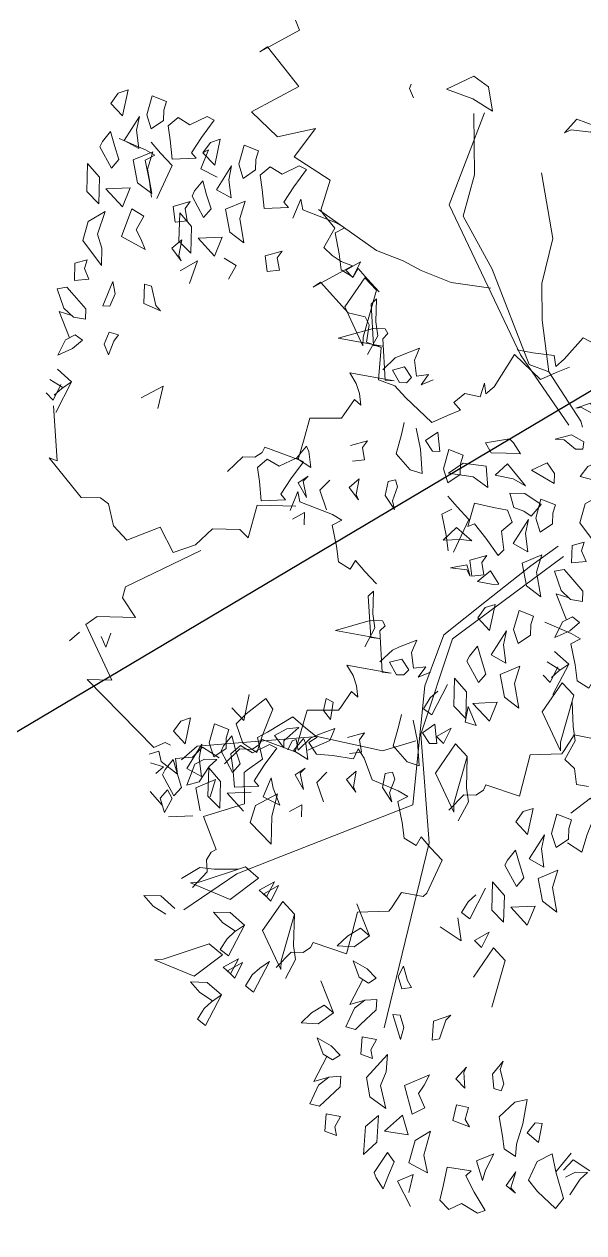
# Model space of a CAD drawing. Extents: x 604418 to 606014, y 1310869 to 1312555.
# Drawn here: x 605722.63 to 605726.18, y 1310991.05 to 1310998.71 of the extents above; entities that cross this region are included whole.
import ezdxf

# ---------------------------------------------------------------- set-up
doc = ezdxf.new("R2010")
doc.units = 0
doc.header["$MEASUREMENT"] = 0
doc.linetypes.add('SUBTERRANEO', pattern=[4.7625, 3.175, -1.5875])
doc.layers.get('0').update_dxf_attribs({"color": 10})
doc.layers.add('0.CARTOGRAFIA', color=8, linetype='Continuous')
doc.layers.add('VPORTS', color=7, linetype='Continuous')
doc.linetypes.add('RAYAXXX', pattern='A,0.8,["XXX",Standard,S=0.08,R=0,X=0,Y=-0.04],-0.22', length=1.02)

# ---------------------------------------------------------------- blocks, each defined once
blk = doc.blocks.new('mmmm')
at = {"color": 57, "lineweight": 5}
for points in [[(579179.1736, 1339730.7528), (579179.1161, 1339730.66), (579179.1736, 1339730.607)], [(579174.4277, 1339730.8855), (579174.5612, 1339731.0327), (579174.5196, 1339731.1176), (579174.515, 1339730.9166), (579174.5655, 1339730.8593), (579174.606, 1339730.8963), (579174.6379, 1339730.825), (579174.6795, 1339730.7401), (579174.6058, 1339730.5875), (579174.7257, 1339730.4867), (579174.7667, 1339730.4426), (579174.7074, 1339730.4322), (579174.696, 1339730.3148), (579174.681, 1339730.2287)], [(579176.1713, 1339730.4215), (579176.2288, 1339730.5672), (579176.2575, 1339730.6202), (579176.2862, 1339730.5672), (579176.4011, 1339730.5938), (579176.4876, 1339730.607), (579176.5258, 1339730.6731), (579176.4778, 1339730.6997), (579176.5353, 1339730.7527), (579176.6025, 1339730.8191), (579176.7466, 1339730.746), (579176.8041, 1339730.7194), (579176.7851, 1339730.6003), (579176.8713, 1339730.5471), (579176.8905, 1339730.5339), (579176.9, 1339730.3615), (579177.0149, 1339730.3352), (579177.1301, 1339730.3086), (579177.0724, 1339730.123), (579177.1014, 1339730.1099), (579177.1301, 1339730.0701), (579177.1301, 1339730.0039), (579177.2163, 1339729.9243)], [(579177.0656, 1339730.6852), (579177.0559, 1339730.6191)], [(579177.378, 1339730.5796), (579177.426, 1339730.6589), (579177.33, 1339730.6855), (579177.1864, 1339730.7385), (579177.129, 1339730.6987), (579177.2151, 1339730.5928)], [(579179.3077, 1339730.6468), (579179.2215, 1339730.6998), (579179.183, 1339730.7396), (579179.183, 1339730.6732), (579179.2118, 1339730.6202)], [(579177.0559, 1339730.6191), (579176.9697, 1339730.6059)], [(579179.0801, 1339730.6469), (579179.1838, 1339730.5652)], [(579176.0338, 1339730.5494), (579176.0135, 1339730.4793)], [(579176.1382, 1339730.5721), (579176.1669, 1339730.6119)], [(579176.1669, 1339730.5191), (579176.1382, 1339730.5721)], [(579176.1669, 1339730.6119), (579176.2148, 1339730.5589)], [(579176.2148, 1339730.5589), (579176.2531, 1339730.4793)], [(579176.3297, 1339730.4793), (579176.3969, 1339730.5589)], [(579176.4352, 1339730.5059), (579176.3969, 1339730.5589)], [(579176.5672, 1339730.4764), (579176.3969, 1339730.5589)], [(579176.5001, 1339730.5263), (579176.5673, 1339730.5925)], [(579176.5673, 1339730.5925), (579176.8261, 1339730.5263)], [(579176.6055, 1339730.5827), (579176.7397, 1339730.5925)], [(579176.8163, 1339730.6059), (579176.7397, 1339730.5925)], [(579176.9218, 1339730.5529), (579176.8163, 1339730.6059)], [(579176.9697, 1339730.6059), (579176.9218, 1339730.5529)], [(579174.7674, 1339730.517), (579174.7993, 1339730.4456), (579174.8408, 1339730.3608), (579174.7074, 1339730.2135), (579174.8871, 1339730.1073), (579174.9281, 1339730.0632), (579174.8688, 1339730.0529), (579174.9442, 1339730.0327), (579174.9292, 1339729.9466), (579174.9797, 1339729.8893), (579175.0202, 1339729.9263), (579175.0521, 1339729.855), (579175.0937, 1339729.7701), (579174.9602, 1339729.6228), (579174.8981, 1339729.5628), (579174.8675, 1339729.4719), (579174.689, 1339729.4816), (579174.6614, 1339729.3996), (579174.5675, 1339729.4112), (579174.5241, 1339729.3896), (579174.5047, 1339729.2956), (579174.3402, 1339729.1387), (579174.3687, 1339729.0986), (579174.2448, 1339729.3123), (579174.2234, 1339729.2486), (579174.1926, 1339729.1983), (579174.1491, 1339729.1523), (579174.0422, 1339729.2083), (579173.9643, 1339729.1435), (579173.9457, 1339729.1295), (579173.7793, 1339729.1754), (579173.7177, 1339729.0749), (579173.6558, 1339728.9742), (579173.4983, 1339729.088), (579173.5491, 1339728.8803), (579173.4156, 1339728.7331), (579173.2699, 1339728.9897), (579173.0568, 1339728.8114), (579173.0853, 1339728.7712), (579172.9614, 1339728.985), (579172.9061, 1339728.9612)], [(579176.1555, 1339730.5399), (579176.0135, 1339730.4793)], [(579176.2531, 1339730.4793), (579176.1669, 1339730.5191)], [(579176.4304, 1339730.5109), (579176.3872, 1339730.4395)], [(579176.5001, 1339730.4602), (579176.4139, 1339730.4997)], [(579176.4736, 1339730.4661), (579176.4352, 1339730.5059)], [(579176.663, 1339730.4204), (579176.5001, 1339730.5263)], [(579176.8738, 1339730.5263), (579176.663, 1339730.4204)], [(579176.8261, 1339730.5263), (579176.8738, 1339730.5263)], [(579176.4619, 1339730.4204), (579176.5001, 1339730.4602)], [(579178.1285, 1339730.0841), (579177.9656, 1339730.19), (579178.0328, 1339730.2562), (579178.2916, 1339730.19)], [(579177.6781, 1339730.0841), (579177.7166, 1339730.0443), (579177.7769, 1339730.0085), (579177.8101, 1339730.0546), (579177.6399, 1339730.1371)], [(579177.2744, 1339729.9771), (579177.169, 1339730.0301), (579177.0923, 1339730.0166), (579176.92, 1339730.0166), (579176.8528, 1339729.9505), (579177.0156, 1339729.8445), (579177.2265, 1339729.9505), (579177.1788, 1339729.9505), (579176.92, 1339730.0166)], [(579175.4944, 1339729.87), (579175.5519, 1339729.9229), (579175.6191, 1339729.9894), (579175.8012, 1339729.9098)], [(579177.8055, 1339729.9898), (579177.9312, 1339730.0108), (579177.8587, 1339729.8945)], [(579175.5652, 1339729.8931), (579175.5939, 1339729.8401)], [(579176.5653, 1339729.8445), (579176.6037, 1339729.8047), (579176.6641, 1339729.7689), (579176.6973, 1339729.815), (579176.527, 1339729.8975)], [(579178.1065, 1339729.0003), (579178.0204, 1339729.0799), (579178.0204, 1339729.146), (579177.9916, 1339729.1858), (579177.9627, 1339729.199), (579178.0204, 1339729.3845), (579177.9052, 1339729.4111), (579177.7903, 1339729.4375), (579177.7808, 1339729.6098), (579177.7616, 1339729.623), (579177.6754, 1339729.6762), (579177.6944, 1339729.7954), (579177.6748, 1339729.8155), (579177.4927, 1339729.8951), (579177.4255, 1339729.8287), (579177.3681, 1339729.7757), (579177.4161, 1339729.7491), (579177.3778, 1339729.6829), (579177.2914, 1339729.6697), (579177.1765, 1339729.6431), (579177.1478, 1339729.6961), (579177.1191, 1339729.6431), (579177.0616, 1339729.4974), (579176.944, 1339729.4502), (579176.8941, 1339729.4165), (579176.9496, 1339729.393), (579176.9343, 1339729.2761), (579176.9295, 1339729.1888), (579176.8674, 1339729.1443), (579176.8363, 1339729.1895), (579176.7891, 1339729.1272), (579176.7295, 1339729.0538), (579176.8163, 1339728.9174), (579176.8484, 1339728.8628), (579176.9651, 1339728.8933), (579177.0264, 1339728.8127), (579177.0414, 1339728.7948), (579177.2139, 1339728.8021), (579177.2512, 1339728.6903), (579177.2889, 1339728.5782), (579177.468, 1339728.6537), (579177.4839, 1339728.6261), (579177.5263, 1339728.6014), (579177.5921, 1339728.6078), (579177.6797, 1339728.5298)], [(579175.5939, 1339729.8401), (579175.7088, 1339729.8667)], [(579175.7088, 1339729.8667), (579175.7952, 1339729.8799)], [(579174.8594, 1339729.7719), (579174.8881, 1339729.7058), (579174.8307, 1339729.7456), (579174.8402, 1339729.6791), (579174.754, 1339729.666), (579174.6871, 1339729.6923), (579174.7253, 1339729.5996), (579174.7445, 1339729.56), (579174.8114, 1339729.4936)], [(579176.4625, 1339729.8009), (579176.4912, 1339729.7347), (579176.4338, 1339729.7745), (579176.4432, 1339729.7081), (579176.3571, 1339729.6949), (579176.2901, 1339729.7213), (579176.3283, 1339729.6285), (579176.3476, 1339729.589), (579176.4145, 1339729.5226)], [(579176.7001, 1339729.6484), (579176.7673, 1339729.635), (579176.8727, 1339729.6086), (579176.9589, 1339729.688), (579176.9781, 1339729.7544), (579176.8439, 1339729.7412), (579176.729, 1339729.7146)], [(579179.2218, 1339729.783), (579179.2603, 1339729.6995)], [(579179.2218, 1339729.783), (579179.3206, 1339729.7633)], [(579179.3978, 1339729.773), (579179.2603, 1339729.6995)], [(579175.097, 1339729.6195), (579175.1642, 1339729.606), (579175.2696, 1339729.5797), (579175.3558, 1339729.659), (579175.375, 1339729.7254), (579175.2409, 1339729.7122), (579175.126, 1339729.6856)], [(579176.8411, 1339729.7322), (579176.9018, 1339729.5508), (579176.8321, 1339729.1894), (579176.905, 1339728.5323), (579176.9819, 1339728.449)], [(579173.2395, 1339729.6061), (579173.2647, 1339729.5976), (579173.3144, 1339729.6212)], [(579174.7305, 1339729.4079), (579174.6251, 1339729.4608), (579174.5484, 1339729.4474), (579174.4232, 1339729.4481), (579174.4529, 1339729.4199), (579174.6793, 1339729.4395), (579174.6822, 1339729.4887), (579174.6453, 1339729.2444), (579174.5862, 1339729.4347), (579174.5862, 1339729.5008), (579174.6115, 1339729.5165), (579174.6412, 1339729.4883), (579174.8677, 1339729.508), (579174.8705, 1339729.5571), (579174.8337, 1339729.3128), (579174.8902, 1339729.3492), (579174.9456, 1339729.3692), (579175.0083, 1339729.3778), (579174.9786, 1339729.3427), (579175.0635, 1339729.2874), (579175.0824, 1339729.2738), (579175.0878, 1339729.1013), (579175.2021, 1339729.0722), (579175.3166, 1339729.0428), (579175.2544, 1339728.8587), (579175.2831, 1339728.8449), (579175.3109, 1339728.8044), (579175.3093, 1339728.7383), (579175.3936, 1339728.6567)], [(579176.3336, 1339729.4368), (579176.2282, 1339729.4898), (579176.1515, 1339729.4763), (579176.0263, 1339729.477), (579176.056, 1339729.4488), (579176.2824, 1339729.4685), (579176.2853, 1339729.5176), (579176.2484, 1339729.2733), (579176.1892, 1339729.4636), (579176.1892, 1339729.5298), (579176.2146, 1339729.5455), (579176.2443, 1339729.5173), (579176.4707, 1339729.5369), (579176.4736, 1339729.5861), (579176.4367, 1339729.3418), (579176.4933, 1339729.3781), (579176.5487, 1339729.3981), (579176.6114, 1339729.4068), (579176.5817, 1339729.3716), (579176.6666, 1339729.3164), (579176.6855, 1339729.3027), (579176.6909, 1339729.1302), (579176.8051, 1339729.1011), (579176.9196, 1339729.0718), (579176.8575, 1339728.8877), (579176.8862, 1339728.8738), (579176.914, 1339728.8334), (579176.9124, 1339728.7672), (579176.9966, 1339728.6856)], [(579178.1586, 1339729.4776), (579178.2978, 1339729.4107), (579178.2726, 1339729.4915), (579178.2658, 1339729.558), (579178.3235, 1339729.5555), (579178.406, 1339729.4724), (579178.4336, 1339729.4445), (579178.4217, 1339729.392), (579178.3182, 1339729.4365), (579178.2726, 1339729.4915)], [(579175.5964, 1339729.0062), (579175.491, 1339729.046), (579175.5484, 1339729.0594), (579175.6132, 1339729.2397), (579175.642, 1339729.2927), (579175.6707, 1339729.2397), (579175.7856, 1339729.2664), (579175.872, 1339729.2795), (579175.9102, 1339729.3457), (579175.8623, 1339729.3723), (579175.9197, 1339729.4253), (579175.9869, 1339729.4917)], [(579177.7445, 1339729.4324), (579177.9183, 1339729.5073), (579177.9819, 1339729.4248), (579177.9777, 1339729.3321), (579177.9227, 1339729.3876), (579177.8777, 1339729.4561), (579177.9183, 1339729.5073)], [(579173.9933, 1339728.9772), (579173.8879, 1339729.017), (579173.9453, 1339729.0305), (579174.0101, 1339729.2108), (579174.0389, 1339729.2638), (579174.0676, 1339729.2108), (579174.1825, 1339729.2374), (579174.2689, 1339729.2506), (579174.3071, 1339729.3167), (579174.2592, 1339729.3434), (579174.3166, 1339729.3963), (579174.3838, 1339729.4627)], [(579175.2409, 1339729.3942), (579175.2024, 1339729.4205)], [(579175.2024, 1339729.4205), (579175.2314, 1339729.3278)], [(579176.8055, 1339729.4495), (579176.8345, 1339729.3567)], [(579176.8439, 1339729.4231), (579176.8055, 1339729.4495)], [(579176.9112, 1339729.4363), (579176.8439, 1339729.4231)], [(579176.9206, 1339729.3701), (579176.9112, 1339729.4363)], [(579175.3081, 1339729.4073), (579175.2409, 1339729.3942)], [(579175.3176, 1339729.3412), (579175.3081, 1339729.4073)], [(579175.4135, 1339729.3807), (579175.4997, 1339729.3675)], [(579175.4612, 1339729.3278), (579175.4135, 1339729.3807)], [(579175.5284, 1339729.3807), (579175.4612, 1339729.3278)], [(579175.4997, 1339729.3675), (579175.5284, 1339729.3807)], [(579177.0643, 1339729.3567), (579177.0166, 1339729.4097)], [(579177.0166, 1339729.4097), (579177.1027, 1339729.3965)], [(579177.1315, 1339729.4097), (579177.0643, 1339729.3567)], [(579177.1027, 1339729.3965), (579177.1315, 1339729.4097)], [(579178.5862, 1339729.2918), (579178.7254, 1339729.2249), (579178.7002, 1339729.3057), (579178.6934, 1339729.3722), (579178.7511, 1339729.3696), (579178.8337, 1339729.2866), (579178.8612, 1339729.2587), (579178.8493, 1339729.2062), (579178.7458, 1339729.2506), (579178.7002, 1339729.3057)], [(579178.1721, 1339729.2466), (579178.3459, 1339729.3214), (579178.4095, 1339729.2389), (579178.4054, 1339729.1463), (579178.3503, 1339729.2017), (579178.3053, 1339729.2702), (579178.3459, 1339729.3214)], [(579176.911, 1339729.0305), (579176.8607, 1339729.0527), (579176.8528, 1339729.0743), (579176.9102, 1339729.0875), (579176.8433, 1339729.1539), (579176.824, 1339729.1934), (579176.7858, 1339729.2862), (579176.8528, 1339729.2598), (579176.9102, 1339729.1404)], [(579177.0276, 1339729.2482), (579177.0851, 1339729.1953)], [(579177.0851, 1339729.1953), (579177.1905, 1339729.235)], [(579175.4245, 1339729.2193), (579175.482, 1339729.1663)], [(579175.482, 1339729.1663), (579175.5874, 1339729.2061)], [(579175.2712, 1339729.0999), (579175.2424, 1339729.0867)], [(579175.3576, 1339729.1133), (579175.2712, 1339729.0999)], [(579175.3096, 1339729.0337), (579175.3576, 1339729.1133)], [(579175.4053, 1339729.0999), (579175.4438, 1339729.0469)], [(579175.434, 1339729.0735), (579175.4053, 1339729.0999)], [(579175.5231, 1339729.0938), (579175.434, 1339729.0735)], [(579175.5231, 1339729.0938), (579175.4438, 1339729.0469)], [(579176.8742, 1339729.1288), (579176.8455, 1339729.1157)], [(579176.8455, 1339729.1157), (579176.9127, 1339729.0627)], [(579176.9607, 1339729.1423), (579176.8742, 1339729.1288)], [(579176.9127, 1339729.0627), (579176.9607, 1339729.1423)], [(579177.0371, 1339729.1025), (579177.0084, 1339729.1288)], [(579177.0084, 1339729.1288), (579177.0469, 1339729.0759)], [(579177.1262, 1339729.1228), (579177.0371, 1339729.1025)], [(579177.1262, 1339729.1228), (579177.0469, 1339729.0759)], [(579177.2097, 1339729.1157), (579177.2479, 1339729.0495)], [(579177.2769, 1339729.1157), (579177.2097, 1339729.1157)], [(579178.1647, 1339729.053), (579178.0593, 1339729.106), (579177.9826, 1339729.0926), (579177.8103, 1339729.0926), (579178.069, 1339729.0264), (579178.1167, 1339729.0264), (579177.9059, 1339728.9205), (579177.7431, 1339729.0264), (579177.8103, 1339729.0926)], [(579175.0587, 1339727.6917), (579175.3612, 1339727.722), (579175.346, 1339727.6766), (579175.5577, 1339727.858), (579175.5577, 1339727.9638), (579175.588, 1339728.0092), (579175.709, 1339728.0394), (579175.7846, 1339728.115), (579175.709, 1339728.2963), (579175.8451, 1339728.3719), (579175.7997, 1339728.4928), (579175.709, 1339728.5835), (579175.709, 1339728.7347), (579175.7543, 1339728.78), (579175.5729, 1339728.8254), (579175.5729, 1339729.037)], [(579175.2424, 1339729.0867), (579175.3096, 1339729.0337)], [(579175.6066, 1339729.0867), (579175.6448, 1339729.0206)], [(579175.6738, 1339729.0867), (579175.6066, 1339729.0867)], [(579176.903, 1339728.9699), (579176.884, 1339728.9301)], [(579176.9989, 1339728.9035), (579176.903, 1339728.9699)], [(579177.1235, 1339728.9568), (579177.0661, 1339728.9433)], [(579177.2152, 1339728.9947), (579177.1235, 1339728.9568)], [(579177.2152, 1339728.9947), (579177.1715, 1339728.9035)], [(579176.884, 1339728.9301), (579176.9317, 1339728.8374)], [(579177.0851, 1339728.8505), (579176.9989, 1339728.9035)], [(579177.0661, 1339728.9433), (579177.1715, 1339728.9035)], [(579176.9317, 1339728.8374), (579176.8935, 1339728.7712)], [(579177.1138, 1339728.8772), (579177.0851, 1339728.8505)], [(579177.1235, 1339728.7446), (579177.1138, 1339728.8772)], [(579177.1486, 1339728.8371), (579177.1581, 1339728.7045), (579177.254, 1339728.7973)], [(579176.6885, 1339728.718), (579176.7557, 1339728.7841), (579176.6121, 1339728.8108)], [(579176.8935, 1339728.7712), (579176.9414, 1339728.718)], [(579177.5725, 1339728.7786), (579177.5758, 1339728.6442), (579177.5699, 1339728.5665), (579177.6328, 1339728.4668)], [(579177.9131, 1339728.7715), (579177.8698, 1339728.7001), (579177.8124, 1339728.6471), (579177.8124, 1339728.7398), (579177.8796, 1339728.8194)], [(579176.8073, 1339728.7048), (579176.7786, 1339728.6252)], [(579176.8553, 1339728.6916), (579176.8073, 1339728.7048)], [(579176.9127, 1339728.6916), (579176.8553, 1339728.6916)], [(579176.9607, 1339728.6252), (579176.9127, 1339728.6916)], [(579176.9414, 1339728.718), (579177.0181, 1339728.7314)], [(579177.0181, 1339728.7314), (579177.1235, 1339728.7446)], [(579178.299, 1339728.6564), (579178.2558, 1339728.585), (579178.1984, 1339728.532), (579178.1984, 1339728.6248), (579178.2656, 1339728.7043)], [(579174.3383, 1339728.6328), (579174.2616, 1339728.6726), (579174.2231, 1339728.6062)], [(579176.7786, 1339728.6252), (579176.884, 1339728.5989)], [(579176.884, 1339728.5989), (579176.9607, 1339728.6252)], [(579176.9658, 1339728.6553), (579176.9083, 1339728.5625)], [(579176.9753, 1339728.6421), (579176.9753, 1339728.5757)], [(579177.0137, 1339728.6023), (579176.9753, 1339728.6421)], [(579177.0851, 1339728.6387), (579177.133, 1339728.5325)], [(579177.181, 1339728.612), (579177.0851, 1339728.6387)], [(579173.7802, 1339728.555), (579173.7365, 1339728.4639), (579173.6311, 1339728.5037), (579173.6481, 1339728.4739), (579173.5906, 1339728.5134), (579173.5716, 1339728.5666), (579173.7153, 1339728.54), (579173.6481, 1339728.4739)], [(579176.9702, 1339728.5459), (579176.8935, 1339728.5591)], [(579176.8935, 1339728.5591), (579177.0276, 1339728.4795)], [(579176.9083, 1339728.5625), (579176.9658, 1339728.5095)], [(579177.0698, 1339728.5612), (579176.9702, 1339728.5459)], [(579176.9753, 1339728.5757), (579177.004, 1339728.5227)], [(579177.0999, 1339728.5493), (579177.0137, 1339728.6023)], [(579177.0698, 1339728.5612), (579177.0276, 1339728.4795)], [(579177.133, 1339728.5325), (579177.2577, 1339728.5591)], [(579175.8299, 1339728.5231), (579176.0416, 1339728.115), (579176.1021, 1339728.0998), (579176.208, 1339728.1754), (579176.208, 1339727.9638), (579176.2533, 1339727.9033), (579176.5558, 1339728.0545), (579176.5558, 1339727.9185), (579176.9187, 1339728.2963), (579176.8884, 1339728.3568), (579176.9036, 1339728.387)], [(579176.8935, 1339728.4663), (579176.7498, 1339728.4929)], [(579176.7498, 1339728.4929), (579176.7688, 1339728.4397)], [(579176.9658, 1339728.5095), (579176.9753, 1339728.4168)], [(579177.004, 1339728.5227), (579177.1192, 1339728.4829)], [(579177.1192, 1339728.4829), (579177.0999, 1339728.5493)], [(579177.2864, 1339728.5193), (579177.2959, 1339728.3867)], [(579174.367, 1339728.4206), (579174.2423, 1339728.4604), (579174.2998, 1339728.3677)], [(579176.7688, 1339728.4397), (579176.8263, 1339728.4002)], [(579176.8263, 1339728.4002), (579176.8935, 1339728.4663)], [(579176.9753, 1339728.4168), (579177.0614, 1339728.4299)], [(579176.981, 1339728.4033), (579177.0563, 1339728.4265)], [(579177.0614, 1339728.4299), (579176.9945, 1339728.3372)], [(579177.133, 1339728.4531), (579177.0563, 1339728.4265)], [(579177.181, 1339728.4133), (579177.133, 1339728.4531)], [(579177.8316, 1339728.3877), (579177.7884, 1339728.3163), (579177.7309, 1339728.2634), (579177.7309, 1339728.3561), (579177.7981, 1339728.4357)], [(579176.981, 1339728.4033), (579177.0371, 1339728.3604)], [(579177.0371, 1339728.3604), (579177.0661, 1339728.3469)], [(579177.0661, 1339728.3469), (579177.181, 1339728.4133)], [(579177.1479, 1339728.377), (579177.1958, 1339728.4036)], [(579177.1958, 1339728.3372), (579177.1479, 1339728.377)], [(579177.1958, 1339728.4036), (579177.2725, 1339728.3638)], [(579177.2725, 1339728.3638), (579177.1958, 1339728.3372)], [(579173.5988, 1339728.1875), (579173.6563, 1339728.2405), (579173.7235, 1339728.3069), (579173.9056, 1339728.2273)], [(579174.9343, 1339728.2918), (579175.0015, 1339728.1724)], [(579175.0589, 1339728.2652), (579174.9343, 1339728.2918)], [(579176.9945, 1339728.3372), (579176.937, 1339728.324)], [(579176.937, 1339728.324), (579176.956, 1339728.271)], [(579177.0027, 1339728.2792), (579177.0232, 1339728.3506)], [(579177.0614, 1339728.3108), (579177.0232, 1339728.3506)], [(579177.2329, 1339728.3493), (579177.1599, 1339728.2818)], [(579173.5834, 1339728.0119), (579173.6409, 1339728.1576), (579173.6696, 1339728.2106)], [(579173.6696, 1339728.2106), (579173.6983, 1339728.1576)], [(579173.6983, 1339728.1576), (579173.8132, 1339728.1842)], [(579173.8132, 1339728.1842), (579173.8997, 1339728.1974)], [(579174.6591, 1339728.038), (579174.6467, 1339727.9869)], [(579174.6591, 1339728.038), (579174.6947, 1339728.0135)], [(579176.3745, 1339728.0158), (579176.2978, 1339728.0424)], [(579174.6467, 1339727.9869), (579174.7139, 1339727.9605)], [(579174.7714, 1339727.9869), (579174.6947, 1339728.0135)], [(579174.7139, 1339727.9605), (579174.7714, 1339727.9869)], [(579176.317, 1339727.9895), (579176.3745, 1339728.0158)], [(579174.666, 1339727.8013), (579174.6947, 1339727.8411)], [(579174.6947, 1339727.8411), (579174.7427, 1339727.7882)], [(579176.2978, 1339727.8701), (579176.3457, 1339727.8171)], [(579174.5616, 1339727.7787), (579174.5413, 1339727.7086)], [(579174.6834, 1339727.7692), (579174.5413, 1339727.7086)], [(579174.6947, 1339727.7484), (579174.666, 1339727.8013)], [(579174.7427, 1339727.7882), (579174.7809, 1339727.7086)], [(579174.8576, 1339727.7086), (579174.9248, 1339727.7882)], [(579174.963, 1339727.7352), (579174.9248, 1339727.7882)], [(579175.095, 1339727.7057), (579174.9248, 1339727.7882)], [(579174.7809, 1339727.7086), (579174.6947, 1339727.7484)], [(579174.9582, 1339727.7402), (579174.915, 1339727.6688)], [(579175.0279, 1339727.6894), (579174.9417, 1339727.729)], [(579175.0015, 1339727.6954), (579174.963, 1339727.7352)], [(579174.9897, 1339727.6496), (579175.0279, 1339727.6894)]]:
    blk.add_lwpolyline(points, dxfattribs=at)
for points in [[(579175.355, 1339730.8909), (579175.3209, 1339730.8315), (579175.2623, 1339730.7399), (579175.3101, 1339730.633), (579175.3669, 1339730.5936), (579175.3971, 1339730.725), (579175.4085, 1339730.8423), (579175.4299, 1339730.906)], [(579175.4577, 1339730.7178), (579175.5152, 1339730.6251), (579175.6206, 1339730.5987), (579175.7547, 1339730.7046), (579175.659, 1339730.7046), (579175.5824, 1339730.678)], [(579173.4404, 1339730.6203), (579173.4069, 1339730.5204), (579173.4826, 1339730.4546), (579173.4668, 1339730.4902), (579173.4751, 1339730.5986)], [(579174.9879, 1339730.5894), (579174.9913, 1339730.558), (579174.9625, 1339730.6386), (579175.0279, 1339730.6669)], [(579175.774, 1339730.6119), (579175.726, 1339730.6251), (579175.7452, 1339730.5589), (579175.8412, 1339730.5589), (579175.8314, 1339730.6385)], [(579175.8889, 1339730.4661), (579175.9943, 1339730.5059), (579176.0422, 1339730.5589), (579176.052, 1339730.6251), (579175.9943, 1339730.6251), (579175.9081, 1339730.5457), (579175.8794, 1339730.5191)], [(579175.2165, 1339730.6035), (579175.2168, 1339730.5631), (579175.1672, 1339730.4989), (579175.1646, 1339730.4492), (579175.1388, 1339730.5387), (579175.1758, 1339730.6072)], [(579177.2516, 1339730.597), (579177.2229, 1339730.5174), (579177.3283, 1339730.491), (579177.405, 1339730.5174), (579177.357, 1339730.5838), (579177.2996, 1339730.5838)], [(579179.0868, 1339730.5429), (579179.1838, 1339730.5652), (579179.3296, 1339730.6118), (579179.3853, 1339730.5695), (579179.2945, 1339730.4675), (579179.2347, 1339730.4171), (579179.1312, 1339730.4615)], [(579177.7595, 1339730.5308), (579177.6253, 1339730.5042), (579177.5294, 1339730.5308), (579177.5774, 1339730.4246), (579177.702, 1339730.4512)], [(579178.9211, 1339730.4841), (579179.0259, 1339730.4662), (579178.975, 1339730.402), (579178.9194, 1339730.4443)], [(579175.2972, 1339730.4091), (579175.3385, 1339730.3244), (579175.4095, 1339730.452), (579175.353, 1339730.451)], [(579175.5247, 1339730.461), (579175.496, 1339730.3814), (579175.6014, 1339730.3551), (579175.6781, 1339730.3814), (579175.6301, 1339730.4478), (579175.5726, 1339730.4478)], [(579177.4719, 1339730.3716), (579177.5141, 1339730.4533), (579177.4145, 1339730.438), (579177.3378, 1339730.4512)], [(579175.4677, 1339730.2101), (579175.546, 1339730.2344), (579175.5643, 1339730.2888), (579175.592, 1339730.3301), (579175.5257, 1339730.3827), (579175.4672, 1339730.2911)], [(579175.9751, 1339730.3153), (579176.0325, 1339730.3948), (579175.8984, 1339730.3682), (579175.8024, 1339730.3948), (579175.8504, 1339730.2886)], [(579176.2922, 1339730.2778), (579176.2442, 1339730.3442), (579176.1867, 1339730.3442), (579176.1388, 1339730.3574), (579176.1101, 1339730.2778), (579176.2155, 1339730.2514)], [(579177.2132, 1339730.3318), (579177.2706, 1339730.2923), (579177.3378, 1339730.3585), (579177.1942, 1339730.3851)], [(579177.7307, 1339730.4114), (579177.7402, 1339730.2789), (579177.8362, 1339730.3716)], [(579179.0395, 1339730.3461), (579179.1066, 1339730.3431), (579179.0655, 1339730.2788), (579178.9978, 1339730.2683), (579178.8913, 1339730.2467), (579178.8088, 1339730.3297), (579178.7925, 1339730.3969), (579178.9259, 1339730.3778)], [(579175.3895, 1339730.2263), (579175.4264, 1339730.2948), (579175.3083, 1339730.193), (579175.3723, 1339730.127)], [(579175.7872, 1339730.3174), (579175.6875, 1339730.3021), (579175.6109, 1339730.3153), (579175.745, 1339730.2357)], [(579176.4645, 1339730.185), (579176.5892, 1339730.2117), (579176.6466, 1339730.2912), (579176.5125, 1339730.2646), (579176.4165, 1339730.2912)], [(579177.6253, 1339730.3055), (579177.5104, 1339730.2391), (579177.4814, 1339730.2525), (579177.4253, 1339730.2955), (579177.5007, 1339730.3187), (579177.5774, 1339730.3453)], [(579179.2785, 1339730.3223), (579179.3084, 1339730.3474), (579179.2676, 1339730.2961), (579179.1904, 1339730.3465)], [(579175.2509, 1339730.2615), (579175.1923, 1339730.222), (579175.1704, 1339730.1988), (579175.1967, 1339730.0687), (579175.2497, 1339730.1015), (579175.2489, 1339730.1827)], [(579175.8129, 1339730.155), (579175.7812, 1339730.1856), (579175.6781, 1339730.17), (579175.6275, 1339730.2272), (579175.5618, 1339730.1987), (579175.5501, 1339730.1218), (579175.529, 1339730.0176), (579175.6578, 1339729.9847), (579175.6417, 1339730.0204), (579175.7194, 1339730.0852)], [(579177.7587, 1339730.174), (579177.8235, 1339730.2414), (579177.6772, 1339730.2414), (579177.6042, 1339730.174)], [(579178.6322, 1339730.2447), (579178.5849, 1339730.2603), (579178.6591, 1339730.204), (579178.7363, 1339730.2137), (579178.7476, 1339730.2531), (579178.71, 1339730.2679)], [(579179.1354, 1339730.1295), (579179.0957, 1339730.2225), (579179.1857, 1339730.1806), (579179.2425, 1339730.1646)], [(579175.9579, 1339730.0454), (579175.9727, 1339730.1316), (579175.9693, 1339730.163), (579175.8977, 1339730.1162)], [(579176.3016, 1339730.1985), (579176.225, 1339730.2117), (579176.3591, 1339730.1321), (579176.4013, 1339730.2138)], [(579176.6179, 1339730.1719), (579176.6274, 1339730.0393), (579176.7233, 1339730.1321)], [(579177.8794, 1339730.1634), (579177.9274, 1339730.0841), (579177.9656, 1339730.1239)], [(579179.281, 1339729.9508), (579179.1762, 1339729.9686), (579179.1919, 1339730.1006), (579179.2194, 1339730.0727), (579179.3078, 1339730.1218), (579179.4066, 1339730.1839), (579179.4238, 1339730.1433), (579179.372, 1339730.0528), (579179.4073, 1339729.985), (579179.357, 1339729.9339)], [(579175.3104, 1339729.9496), (579175.3676, 1339729.8698), (579175.3851, 1339730.0054), (579175.4409, 1339730.0879), (579175.3249, 1339730.0762)], [(579175.8139, 1339730.0934), (579175.8429, 1339730.0006), (579175.9291, 1339730.014), (579175.9196, 1339730.0802), (579175.8524, 1339730.067)], [(579176.1003, 1339730.0923), (579176.1578, 1339730.0527), (579176.225, 1339730.1189), (579176.0813, 1339730.1455)], [(579176.3686, 1339730.0129), (579176.3976, 1339729.9995), (579176.5125, 1339730.0659), (579176.4645, 1339730.1057), (579176.3878, 1339730.0791), (579176.3124, 1339730.0559)], [(579178.8452, 1339730.0762), (579178.9118, 1339730.06), (579178.9514, 1339730.0847), (579178.9183, 1339729.9933), (579178.8328, 1339730.0105)], [(579173.1866, 1339729.9475), (579173.2628, 1339729.8003), (579173.3116, 1339729.9457), (579173.3766, 1339730.0554), (579173.242, 1339730.0297)], [(579176.7487, 1339730.061), (579176.6446, 1339730.013), (579176.7308, 1339729.9996)], [(579178.6239, 1339730.0594), (579178.6887, 1339730.0035), (579178.7387, 1339730.0543), (579178.6521, 1339730.045)], [(579175.7369, 1339729.8511), (579175.7301, 1339729.9501), (579175.7357, 1339730.0088), (579175.6644, 1339729.9216)], [(579175.8958, 1339729.9856), (579175.8867, 1339729.8947), (579175.8675, 1339729.9848), (579175.9299, 1339730.0044)], [(579176.4914, 1339729.9344), (579176.6458, 1339729.9344), (579176.7106, 1339730.0019), (579176.5644, 1339730.0019)], [(579178.3417, 1339729.9659), (579178.3693, 1339729.9383), (579178.4734, 1339729.907), (579178.4811, 1339729.8669), (579178.3758, 1339729.8715)], [(579175.2391, 1339729.868), (579175.3446, 1339729.8417), (579175.4212, 1339729.868), (579175.3733, 1339729.9345), (579175.3158, 1339729.9345), (579175.2679, 1339729.9476)], [(579176.8528, 1339729.8843), (579176.7666, 1339729.9239), (579176.8146, 1339729.8445)], [(579175.2504, 1339729.8182), (579175.1449, 1339729.805), (579175.1929, 1339729.7386), (579175.2504, 1339729.7784)], [(579176.8534, 1339729.8471), (579176.748, 1339729.834), (579176.796, 1339729.7676), (579176.8534, 1339729.8074)], [(579178.7337, 1339729.7229), (579178.6725, 1339729.8583), (579178.7287, 1339729.8295), (579178.7755, 1339729.8007), (579178.8538, 1339729.8371), (579178.8893, 1339729.769)], [(579178.9801, 1339729.8713), (579179.113, 1339729.8387), (579179.21, 1339729.8611), (579179.1573, 1339729.7571), (579179.034, 1339729.7892)], [(579179.0035, 1339729.7508), (579178.9882, 1339729.6188), (579178.8965, 1339729.7157)], [(579178.1947, 1339729.7451), (579178.2048, 1339729.6934), (579178.1365, 1339729.6701), (579178.0803, 1339729.699), (579178.1581, 1339729.7222)], [(579178.3466, 1339729.6473), (579178.3483, 1339729.687), (579178.4166, 1339729.7107), (579178.4829, 1339729.6943)], [(579174.8499, 1339729.6528), (579174.7925, 1339729.613), (579174.8114, 1339729.5466), (579174.8786, 1339729.5864), (579174.8786, 1339729.6262)], [(579176.453, 1339729.6818), (579176.3955, 1339729.642), (579176.4145, 1339729.5755), (579176.4817, 1339729.6153), (579176.4817, 1339729.6551)], [(579177.0548, 1339729.6218), (579177.1315, 1339729.5952), (579177.1794, 1339729.6086), (579177.1027, 1339729.5557), (579177.0261, 1339729.5689), (579177.0166, 1339729.6086)], [(579178.8636, 1339729.6243), (579178.8021, 1339729.5342), (579178.6956, 1339729.5125), (579178.5663, 1339729.6243), (579178.6619, 1339729.6201), (579178.7373, 1339729.5901)], [(579179.1041, 1339729.6402), (579179.216, 1339729.5688), (579179.2455, 1339729.5809), (579179.3035, 1339729.6213), (579179.2292, 1339729.6479), (579179.1538, 1339729.6779)], [(579175.4517, 1339729.5929), (579175.5284, 1339729.5663), (579175.5763, 1339729.5797), (579175.4997, 1339729.5267), (579175.423, 1339729.5399), (579175.4135, 1339729.5797)], [(579178.5915, 1339729.5435), (579178.5693, 1339729.4783), (579178.4735, 1339729.4826), (579178.4868, 1339729.5617), (579178.543, 1339729.5325)], [(579178.9033, 1339729.5851), (579179.0494, 1339729.5786), (579179.1193, 1339729.5079), (579178.9651, 1339729.5148)], [(579178.1774, 1339729.5089), (579178.1505, 1339729.55), (579178.1002, 1339729.4992), (579178.0585, 1339729.4214), (579178.1463, 1339729.4573)], [(579174.6348, 1339729.3812), (579174.6825, 1339729.3812), (579174.4717, 1339729.2753), (579174.3088, 1339729.3812), (579174.3761, 1339729.4474)], [(579178.605, 1339729.3231), (579178.5781, 1339729.3641), (579178.5278, 1339729.3133), (579178.4861, 1339729.2355), (579178.5739, 1339729.2715)], [(579179.0191, 1339729.3577), (579178.997, 1339729.2925), (579178.9011, 1339729.2967), (579178.9144, 1339729.3758), (579178.9706, 1339729.3467)], [(579176.6899, 1339729.22), (579176.7379, 1339729.2598), (579176.6419, 1339729.273), (579176.6227, 1339729.2332)], [(579176.8335, 1339728.9549), (579176.9007, 1339729.0079), (579176.8625, 1339729.0079), (579176.7858, 1339729.0875), (579176.7953, 1339729.0213)], [(579173.7535, 1339728.9111), (579173.7153, 1339728.8449), (579173.7632, 1339728.7917), (579173.8399, 1339728.8051), (579173.9453, 1339728.8183), (579173.9356, 1339728.9509), (579173.9069, 1339728.9243), (579173.8207, 1339728.9772), (579173.7248, 1339729.0436), (579173.7058, 1339729.0039)], [(579175.3566, 1339728.94), (579175.3184, 1339728.8739), (579175.3663, 1339728.8207), (579175.443, 1339728.8341), (579175.5484, 1339728.8473), (579175.5387, 1339728.9798), (579175.5099, 1339728.9532), (579175.4238, 1339729.0062), (579175.3278, 1339729.0726), (579175.3089, 1339729.0328)], [(579177.2201, 1339728.8614), (579177.3157, 1339728.8351), (579177.4309, 1339728.9542), (579177.2775, 1339728.9542), (579177.1529, 1339728.9808)], [(579177.6842, 1339728.8954), (579177.6365, 1339728.9774), (579177.7201, 1339728.9373)], [(579177.7431, 1339728.9603), (579177.6569, 1339728.9998), (579177.7048, 1339728.9205)], [(579178.2111, 1339728.8342), (579178.2443, 1339728.8804), (579178.074, 1339728.9628), (579178.1123, 1339728.9099), (579178.1507, 1339728.8701)], [(579174.2808, 1339728.9111), (579174.2136, 1339728.8979), (579174.1751, 1339728.9243), (579174.2041, 1339728.8315), (579174.2903, 1339728.8449)], [(579176.7186, 1339728.796), (579176.7761, 1339728.743), (579176.8815, 1339728.7828), (579176.9295, 1339728.8621), (579176.8335, 1339728.8888), (579176.6899, 1339728.9417), (579176.6325, 1339728.9019)], [(579177.6547, 1339728.5171), (579177.7396, 1339728.7372), (579177.6184, 1339728.889), (579177.5591, 1339728.8157), (579177.65, 1339728.5645)], [(579173.6291, 1339728.7785), (579173.6004, 1339728.6989), (579173.7058, 1339728.6726), (579173.7825, 1339728.6989), (579173.7345, 1339728.7654), (579173.6771, 1339728.7654)], [(579176.8993, 1339728.6782), (579176.9283, 1339728.6648), (579177.0432, 1339728.7312), (579176.9953, 1339728.771), (579176.9186, 1339728.7443), (579176.8432, 1339728.7211)], [(579178.0166, 1339728.6908), (579178.0498, 1339728.7369), (579177.8796, 1339728.8194), (579177.9178, 1339728.7665), (579177.9563, 1339728.7267)], [(579178.1118, 1339728.7096), (579178.0641, 1339728.7915), (579178.1477, 1339728.7515)], [(579178.1707, 1339728.7744), (579178.0845, 1339728.814), (579178.1325, 1339728.7346)], [(579174.0795, 1339728.6328), (579174.1369, 1339728.7124), (579174.0028, 1339728.6858), (579173.9069, 1339728.7124), (579173.9548, 1339728.6062)], [(579178.0823, 1339728.3312), (579178.1673, 1339728.5513), (579178.046, 1339728.7032), (579177.9867, 1339728.6299), (579178.0776, 1339728.3787)], [(579178.4026, 1339728.5757), (579178.4358, 1339728.6219), (579178.2656, 1339728.7043), (579178.3038, 1339728.6514), (579178.3423, 1339728.6116)], [(579173.8916, 1339728.6349), (579173.792, 1339728.6196), (579173.7153, 1339728.6328), (579173.8494, 1339728.5532)], [(579177.1766, 1339728.5997), (579177.2414, 1339728.6671), (579177.0951, 1339728.6671), (579177.0221, 1339728.5997)], [(579174.1177, 1339728.4604), (579174.2136, 1339728.5532), (579174.1082, 1339728.593)], [(579173.449, 1339728.4905), (579173.4967, 1339728.3977), (579173.4585, 1339728.3316), (579173.5064, 1339728.2783), (579173.5831, 1339728.2918), (579173.6885, 1339728.305), (579173.6788, 1339728.4375), (579173.6501, 1339728.4109), (579173.5639, 1339728.4639), (579173.4679, 1339728.5303)], [(579174.0028, 1339728.4871), (579173.8879, 1339728.4206), (579173.8589, 1339728.4341), (579173.8028, 1339728.477), (579173.8781, 1339728.5002), (579173.9548, 1339728.5269)], [(579173.9183, 1339728.4109), (579173.9473, 1339728.3181), (579174.0335, 1339728.3316), (579174.024, 1339728.3977), (579173.9568, 1339728.3845)], [(579174.1361, 1339728.3556), (579174.201, 1339728.423), (579174.0547, 1339728.423), (579173.9817, 1339728.3556)], [(579174.2156, 1339728.3579), (579174.2443, 1339728.3711), (579174.1771, 1339728.3181), (579174.1294, 1339728.3711)], [(579173.3436, 1339728.1856), (579173.449, 1339728.1592), (579173.5257, 1339728.1856), (579173.4777, 1339728.252), (579173.4202, 1339728.252), (579173.3723, 1339728.2652)], [(579174.3785, 1339728.1724), (579174.4839, 1339728.1724), (579174.5221, 1339728.2652), (579174.4934, 1339728.2388), (579174.3879, 1339728.2122)], [(579173.698, 1339728.0928), (579173.8227, 1339728.1194), (579173.8801, 1339728.199), (579173.746, 1339728.1724), (579173.6501, 1339728.199)], [(579174.1197, 1339728.0398), (579174.1869, 1339728.1724), (579174.1294, 1339728.146), (579174.0815, 1339728.1194), (579174.0048, 1339728.1592), (579173.9663, 1339728.0928)], [(579173.5926, 1339728.0398), (579173.6348, 1339728.1215), (579173.5352, 1339728.1063), (579173.4585, 1339728.1194)], [(579173.3338, 1339728), (579173.3913, 1339727.9605), (579173.4585, 1339728.0267), (579173.3148, 1339728.0533)], [(579173.8609, 1339727.9471), (579173.9568, 1339728.0398), (579173.8514, 1339728.0796)], [(579173.6021, 1339727.9207), (579173.6311, 1339727.9073), (579173.746, 1339727.9737), (579173.698, 1339728.0135), (579173.6213, 1339727.9869), (579173.546, 1339727.9637)], [(579174.5031, 1339727.9471), (579174.5031, 1339727.9869), (579174.4359, 1339728.0135), (579174.369, 1339728)], [(579173.8793, 1339727.8422), (579173.9442, 1339727.9097), (579173.7979, 1339727.9097), (579173.7249, 1339727.8422)], [(579173.9855, 1339727.9471), (579174.043, 1339727.8543), (579174.1484, 1339727.828), (579174.2825, 1339727.9339), (579174.1869, 1339727.9339), (579174.1102, 1339727.9073)], [(579174.3018, 1339727.8411), (579174.2538, 1339727.8543), (579174.273, 1339727.7882), (579174.369, 1339727.7882), (579174.3592, 1339727.8678)], [(579174.4167, 1339727.6954), (579174.5221, 1339727.7352), (579174.5701, 1339727.7882), (579174.5798, 1339727.8543), (579174.5221, 1339727.8543), (579174.4359, 1339727.775), (579174.4072, 1339727.7484)]]:
    blk.add_lwpolyline(points, close=True, dxfattribs=at)
at = {"color": 32, "lineweight": 5}
for points in [[(579175.096, 1339730.5979), (579175.0625, 1339730.5886), (579174.7974, 1339730.4044), (579174.759, 1339730.2955), (579174.2423, 1339730.0777), (579173.9568, 1339729.9118), (579173.7275, 1339729.9672), (579173.3919, 1339729.9542)], [(579175.0871, 1339730.5224), (579174.7084, 1339730.2467), (579173.8957, 1339729.8333), (579173.3865, 1339730.0119)], [(579175.7517, 1339730.4825), (579175.8636, 1339730.3358), (579176.0624, 1339730.0986), (579176.255, 1339729.8691), (579176.5378, 1339729.773), (579177.1924, 1339729.7245), (579177.4974, 1339729.0088), (579177.5991, 1339728.7703), (579177.8038, 1339728.4844)], [(579175.8083, 1339730.5128), (579176.2771, 1339729.9172), (579176.8051, 1339729.7583), (579177.3998, 1339729.8213), (579178.4215, 1339729.6019)], [(579174.7974, 1339730.4044), (579174.5149, 1339730.3599), (579174.3126, 1339730.3531), (579174.065, 1339730.4072), (579173.7058, 1339730.3339)], [(579174.3474, 1339730.074), (579174.3221, 1339729.8546), (579174.26, 1339729.689), (579174.2095, 1339729.589), (579174.1571, 1339729.4408), (579173.9426, 1339729.1163)]]:
    blk.add_lwpolyline(points, dxfattribs=at)
at = {"color": 7, "lineweight": 5}
blk.add_lwpolyline([(579174.3088, 1339729.3151), (579174.2227, 1339729.3546), (579174.2706, 1339729.2753)], close=True, dxfattribs=at)

msp = doc.modelspace()

# ---------------------------------------------------------------- linework, layer by layer
at = {"color": 32}
for centre in [(608436.8565, 1313165.5335), (608428.8748, 1313161.3805), (608422.1722, 1313155.7987)]:
    msp.add_arc(centre, 3435.0708, 217.7739922, 220.1970825, dxfattribs=at)
at = {"color": 7, "linetype": 'SUBTERRANEO'}
for centre in [(608432.8263, 1313163.6307), (608425.4842, 1313158.7633)]:
    msp.add_arc(centre, 3435.0708, 217.7739922, 220.1970825, dxfattribs=at)
at = {"layer": 'VPORTS', "color": 251, "linetype": 'RAYAXXX', "ltscale": 10}
msp.add_line((605737.2322, 1311002.9266), (605691.3452, 1310975.6696), dxfattribs=at)
msp.add_arc((608417.0628, 1313152.5837), 3435.0708, 217.7739922, 220.1970825, dxfattribs=at)

# ---------------------------------------------------------------- block references
at = {"layer": '0.CARTOGRAFIA', "color": 7, "linetype": 'Continuous', "xscale": 1.15518419973696, "yscale": 1.15518419973696, "zscale": 1.15518419973696, "rotation": 268.400513415946}
msp.add_blockref('mmmm', (-922631.3448, 2022988.0506), dxfattribs=at)

doc.saveas('drawing.dxf')
